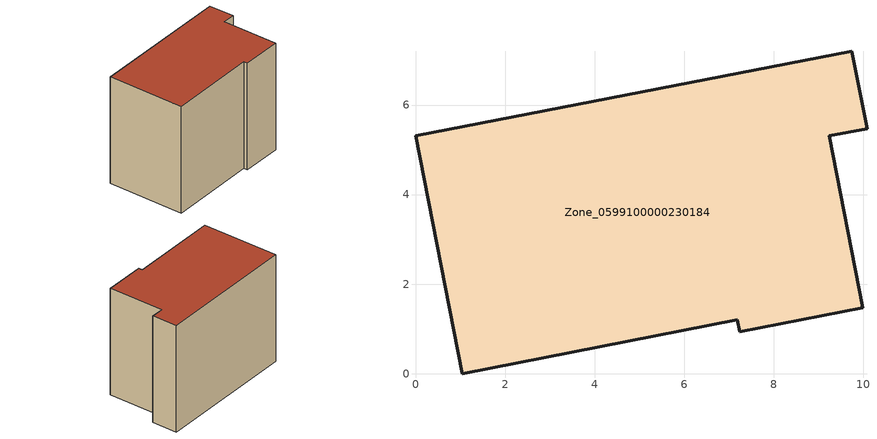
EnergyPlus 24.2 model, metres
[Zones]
Zone_0599100000230184
 floor ground (C_G): 9.74,7.2 10.08,5.47 9.24,5.31 9.99,1.47 7.24,0.94 7.18,1.21 1.04,0 0,5.31 z0
 wall outside (C_F): 10.08,5.47 9.74,7.2 0,5.31 1.04,0 7.18,1.21 7.24,0.94 9.99,1.47 9.24,5.31 10.08,5.47 z0:7.71
 roof outside (C_R): 9.74,7.2 0,5.31 1.04,0 7.18,1.21 7.24,0.94 9.99,1.47 9.24,5.31 10.08,5.47 z7.71
[BUILDING]
Pand.0599100000230184: North Axis=0; Terrain=City; Loads Convergence Tolerance Value=0.04; Temperature Convergence Tolerance Value=0.4; Solar Distribution=FullExterior; Maximum Number of Warmup Days=25; Minimum Number of Warmup Days=1
[Site:Location]
Rotterdam.The.Hague.AP_ZH_NLD Design_Conditions: Latitude=51.96; Longitude=4.45; Time Zone=1; Elevation=-4.5
[SITE:GROUNDTEMPERATURE:BUILDINGSURFACE]
18, 18, 18, 18, 18, 18, 18, 18, 18, 18, 18, 18
[MATERIAL] Thermal Absorptance=0.9; Solar Absorptance=0.7; Visible Absorptance=0.7
Name | Roughness | Thickness | Conductivity | Density | Specific Heat
G.TI.1975-1991 | MediumSmooth | 0.15 | 0.288461 | 540 | 1210
F.TI.1975-1991 | Rough | 0.3 | 0.230769 | 1920 | 840
R.TI.1975-1991 | MediumRough | 0.2 | 0.153846 | 1500 | 1000
[CONSTRUCTION]
C_G: G.TI.1975-1991
C_F: F.TI.1975-1991
C_R: R.TI.1975-1991
[ZONE]
Zone_0599100000230184: Type=1; Multiplier=1; Ceiling Height=Autocalculate; Volume=Autocalculate; Floor Area=autocalculate; Part of Total Floor Area=Yes
[ZONEINFILTRATION:DESIGNFLOWRATE]
Infil_Zone_0599100000230184: Zone or ZoneList or Space or SpaceList=Zone_0599100000230184; Schedule=AlwaysOn; Design Flow Rate Calculation Method=Flow/Area; Flow Rate per Floor Area=0.003; Constant Term Coefficient=1; Temperature Term Coefficient=0; Velocity Term Coefficient=0; Velocity Squared Term Coefficient=0
[HVACTEMPLATE:ZONE:IDEALLOADSAIRSYSTEM]
Zone_0599100000230184: Maximum Heating Supply Air Temperature=50; Minimum Cooling Supply Air Temperature=13; Maximum Heating Supply Air Humidity Ratio=0.0156; Minimum Cooling Supply Air Humidity Ratio=0.0077; Heating Limit=NoLimit; Cooling Limit=NoLimit; Dehumidification Control Type=ConstantSensibleHeatRatio; Cooling Sensible Heat Ratio=0.7; Dehumidification Setpoint=60; Humidification Control Type=None; Humidification Setpoint=30; Outdoor Air Method=None; Outdoor Air Flow Rate per Person=0.00944; Outdoor Air Flow Rate per Zone Floor Area=0; Outdoor Air Flow Rate per Zone=0; Demand Controlled Ventilation Type=None; Outdoor Air Economizer Type=NoEconomizer; Heat Recovery Type=None; Sensible Heat Recovery Effectiveness=0.7; Latent Heat Recovery Effectiveness=0.65
[ZONECONTROL:THERMOSTAT]
ThermostatControl_Zone_0599100000230184: Zone or ZoneList=Zone_0599100000230184; Control Type Schedule=DualSetpointControlType; Control 1=Thermostat_Zone_0599100000230184; Temperature Difference Between Cutout And Setpoint=0
[THERMOSTATSETPOINT:DUALSETPOINT]
Thermostat_Zone_0599100000230184: Heating Setpoint Temperature Schedule=HeatingSetpoint_Zone_0599100000230184; Cooling Setpoint Temperature Schedule=CoolingSetpoint_Zone_0599100000230184
[SCHEDULE:COMPACT]
HeatingSetpoint_Zone_0599100000230184: Through: 12/31, For: AllDays, Until: 24:00, 21
CoolingSetpoint_Zone_0599100000230184: Through: 12/31, For: AllDays, Until: 24:00, 24
DualSetpointControlType: Through: 12/31, For: AllDays, Until: 24:00, 4
AlwaysOn: Through: 12/31, For: AllDays, Until: 24:00, 1
